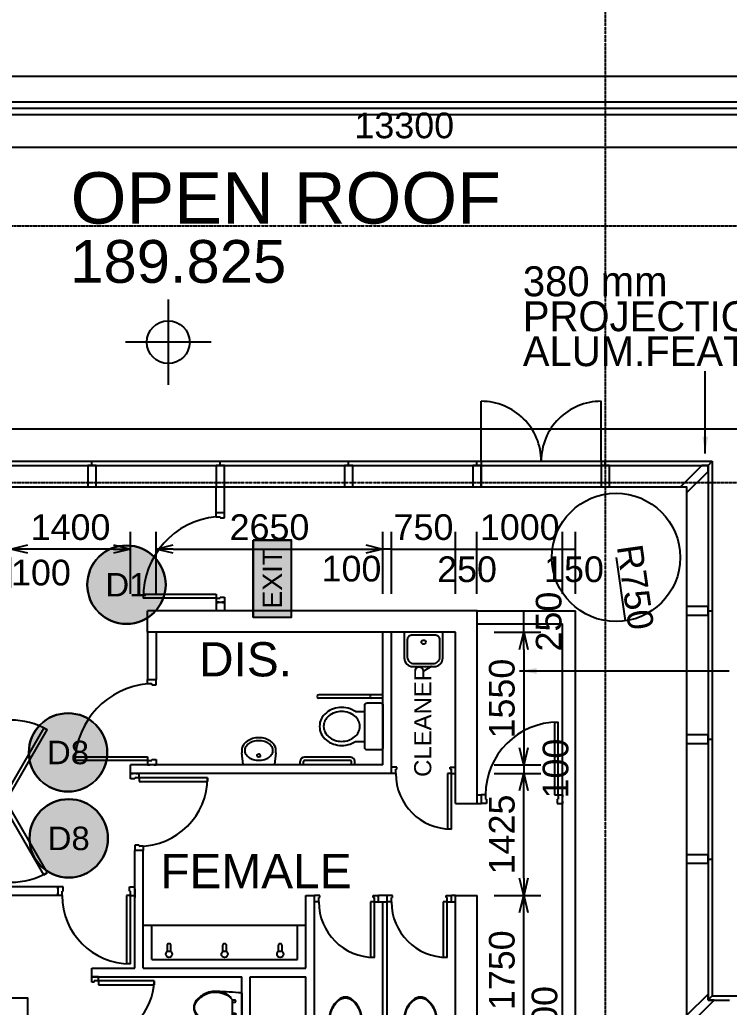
# Model space of a CAD drawing. Header units: millimetres. Extents: x 451 to 50135, y 300 to 56041.
# Drawn here: x 31402 to 39694, y 34778 to 46319 of the extents above; entities that cross this region are included whole.
import ezdxf
from ezdxf.enums import TextEntityAlignment as Align

# ---------------------------------------------------------------- set-up
doc = ezdxf.new("R2010")
doc.units = ezdxf.units.MM
doc.linetypes.add('DASHDOT', pattern=[1, 0.5, -0.25, 0, -0.25])
doc.layers.get('0').update_dxf_attribs({"color": 8})
doc.layers.get('Defpoints').update_dxf_attribs({"color": 8})
for name, color, linetype in [('DLN020__', 8, 'DASHDOT'), ('DLN030', 8, 'Continuous'), ('DLN032__', 8, 'Continuous'), ('DLN040__', 8, 'Continuous'), ('DLN041__', 8, 'Continuous'), ('DLN210__', 8, 'Continuous'), ('DLN220__', 8, 'Continuous'), ('DLN280__', 8, 'Continuous'), ('DLN314__', 8, 'Continuous'), ('DLN315__', 8, 'Continuous'), ('DLN325-1', 8, 'Continuous'), ('DLN325__', 8, 'Continuous'), ('DLN580__', 8, 'Continuous'), ('DLN740__', 8, 'Continuous'), ('FITBATH', 8, 'Continuous'), ('FITDOOR', 8, 'Continuous'), ('FS-10', 8, 'Continuous'), ('LEVEL', 8, 'Continuous'), ('MARK', 8, 'Continuous')]:
    doc.layers.add(name, color=color, linetype=linetype)
doc.styles.add('ROMANS', font='swissl.ttf')
doc.styles.add('SWIS721LT450', font='swissl.ttf')
doc.styles.add('SWIS721LT750', font='swissl.ttf')
doc.dimstyles.new('INTDIM', dxfattribs={"dimscale": 200, "dimtxt": 2.25, "dimasz": 1.5, "dimexe": 1, "dimexo": 0, "dimgap": 1, "dimtad": 1, "dimdec": 0, "dimrnd": 1, "dimzin": 1, "dimdsep": 46, "dimtxsty": 'SWIS721LT450', "dimcen": 1, "dimclrd": 256, "dimclre": 256, "dimclrt": 256, "dimaunit": 1, "dimadec": 3, "dimazin": 0, "dimtfac": 1, "dimtdec": 0, "dimtix": 1, "dimtmove": 2, "dimatfit": 0, "dimfxl": 1, "dimtolj": 1, "dimtzin": 0, "dimarcsym": 0})

# ---------------------------------------------------------------- blocks, each defined once
blk = doc.blocks.new('DRNO')
at = {"layer": 'MARK'}
blk.add_circle((0, 0), 1, dxfattribs=at)
at = {"layer": 'MARK', "style": 'ROMANS'}
blk.add_attdef('DRNO', text='', height=0.6, dxfattribs=at).set_placement((0, 0), align=Align.MIDDLE)
blk = doc.blocks.new('DIMARR')
for p, q in [((-1, 0.25), (0, 0)), ((-1, 0), (0, 0)), ((0, 0), (-1, -0.25))]:
    blk.add_line(p, q)
blk = doc.blocks.new('*D155')
at = {"layer": 'Defpoints', "color": 0, "transparency": 16777216}
for p in [(29246, 45410), (42546, 45410), (42546, 44828)]:
    blk.add_point(p, dxfattribs=at)
at = {"layer": 'DLN030', "lineweight": -2, "transparency": 16777216}
for p, q in [((29246, 45210), (29246, 44628)), ((42546, 45210), (42546, 44628)), ((29446, 44828), (42346, 44828))]:
    blk.add_line(p, q, dxfattribs=at)
at = {"layer": 'DLN030', "lineweight": -2, "transparency": 16777216, "xscale": 200, "yscale": 200, "zscale": 200, "rotation": 180}
blk.add_blockref('DIMARR', (29246, 44828), dxfattribs=at)
at = {"layer": 'DLN030', "lineweight": -2, "transparency": 16777216, "xscale": 200, "yscale": 200, "zscale": 200}
blk.add_blockref('DIMARR', (42546, 44828), dxfattribs=at)
at = {"layer": 'DLN030', "transparency": 16777216, "insert": (35896, 45082), "char_height": 300, "attachment_point": 5, "style": 'SWIS721LT450'}
blk.add_mtext('\\A1;13300', dxfattribs=at)
blk = doc.blocks.new('ELEX')
at = {"layer": 'DLN032__'}
for p, q in [((0, 0.5), (0, -0.5)), ((0.5, 0), (-0.5, 0))]:
    blk.add_line(p, q, dxfattribs=at)
blk.add_circle((0, 0), 0.25, dxfattribs=at)
at = {"layer": 'DLN032__', "style": 'ROMANS'}
blk.add_attdef('ELEX', (0.257, 0.354), '', height=0.5, dxfattribs=at)
blk = doc.blocks.new('DR1CR2')
at = {"layer": 'FITDOOR'}
for p, q in [((-50, 0), (-50, -50)), ((-50, 0), (0, 0)), ((0, 0), (0, -25)), ((-62.5, -50), (-50, -50)), ((-62.5, -50), (-62.5, -100)), ((-62.5, -100), (0, -100)), ((-12, -25), (0, -25)), ((-12, -75), (0, -75)), ((0, -75), (0, -100))]:
    blk.add_line(p, q, dxfattribs=at)
blk = doc.blocks.new('*D80')
at = {"layer": 'Defpoints', "color": 0, "transparency": 16777216}
for p in [(38371, 40035), (38478, 39292)]:
    blk.add_point(p, dxfattribs=at)
at = {"layer": 'DLN030', "lineweight": -2, "transparency": 16777216}
blk.add_line((38371, 40035), (38478, 39292), dxfattribs=at)
at = {"layer": 'DLN030', "transparency": 16777216, "insert": (38597, 39688), "char_height": 300, "attachment_point": 5, "rotation": 278.1279, "style": 'SWIS721LT450'}
blk.add_mtext('\\A1;R750', dxfattribs=at)
blk = doc.blocks.new('FSEX-V01')
at = {"layer": 'DLN580__'}
for p, q in [((0, 300), (0, 0)), ((0, 300), (600, 300)), ((600, 300), (600, 0)), ((0, 0), (600, 0))]:
    blk.add_line(p, q, dxfattribs=at)
at = {"layer": 'DLN580__', "style": 'ROMANS'}
blk.add_text('EXIT', height=150, dxfattribs=at).set_placement((300, 150), align=Align.MIDDLE)
blk = doc.blocks.new('MAGENTA')
at = {"layer": 'DLN314__'}
blk.add_line((-212508, -468222), (-212508, -468172), dxfattribs=at)
blk.add_lwpolyline([(-212458, -468472), (-212458, -468222), (-212558, -468222), (-212558, -468472)], close=True, dxfattribs=at)
blk = doc.blocks.new('MAGENTA-3')
at = {"layer": 'DLN314__'}
blk.add_line((-214208, -468222), (-214258, -468172), dxfattribs=at)
blk.add_lwpolyline([(-213958, -468543), (-213958, -468472), (-213887, -468472), (-214137, -468222), (-214208, -468222), (-214208, -468293)], close=True, dxfattribs=at)
blk = doc.blocks.new('*D83')
at = {"layer": 'Defpoints', "color": 0, "transparency": 16777216}
for p in [(31196, 40133), (31196, 39410), (31296, 39410)]:
    blk.add_point(p, dxfattribs=at)
at = {"layer": 'DLN030', "lineweight": -2, "transparency": 16777216}
for p, q in [((31196, 39610), (31196, 40333)), ((31296, 39610), (31296, 40333)), ((31296, 40133), (31196, 40133))]:
    blk.add_line(p, q, dxfattribs=at)
at = {"layer": 'DLN030', "transparency": 16777216, "insert": (31650, 39856), "char_height": 300, "attachment_point": 5, "style": 'SWIS721LT450'}
blk.add_mtext('\\A1;100', dxfattribs=at)
blk = doc.blocks.new('*D89')
at = {"layer": 'Defpoints', "color": 0, "transparency": 16777216}
for p in [(36746, 36085), (37292, 36085), (36746, 34335)]:
    blk.add_point(p, dxfattribs=at)
at = {"layer": 'DLN030', "lineweight": -2, "transparency": 16777216}
for p, q in [((36946, 36085), (37492, 36085)), ((37292, 34535), (37292, 35885)), ((36946, 34335), (37492, 34335))]:
    blk.add_line(p, q, dxfattribs=at)
at = {"layer": 'DLN030', "lineweight": -2, "transparency": 16777216, "xscale": 200, "yscale": 200, "zscale": 200}
for p, rotation in [((37292, 36085), 90), ((37292, 34335), 270)]:
    blk.add_blockref('DIMARR', p, dxfattribs=dict(at, rotation=rotation))
at = {"layer": 'DLN030', "transparency": 16777216, "insert": (37038, 35210), "char_height": 300, "attachment_point": 5, "rotation": 90, "style": 'SWIS721LT450'}
blk.add_mtext('\\A1;1750', dxfattribs=at)
blk = doc.blocks.new('*D90')
at = {"layer": 'Defpoints', "color": 0, "transparency": 16777216}
for p in [(36746, 34335), (36746, 34235), (37292, 34235)]:
    blk.add_point(p, dxfattribs=at)
at = {"layer": 'DLN030', "lineweight": -2, "transparency": 16777216}
for p, q in [((36946, 34335), (37492, 34335)), ((37292, 34335), (37292, 34235)), ((36946, 34235), (37492, 34235))]:
    blk.add_line(p, q, dxfattribs=at)
at = {"layer": 'DLN030', "transparency": 16777216, "insert": (37537, 34676), "char_height": 300, "attachment_point": 5, "rotation": 90, "style": 'SWIS721LT450'}
blk.add_mtext('\\A1;100', dxfattribs=at)
blk = doc.blocks.new('DR1AD')
at = {"layer": 'FITDOOR'}
for p, q in [((-45, 1), (0, 1)), ((-45, 1), (-45, 0)), ((0, 0), (0, 1)), ((-45, 0), (0, 0))]:
    blk.add_line(p, q, dxfattribs=at)
blk = doc.blocks.new('DR1CL2')
at = {"layer": 'FITDOOR'}
for p, q in [((50, 0), (0, 0)), ((0, 0), (0, -25)), ((50, 0), (50, -50)), ((12, -25), (0, -25)), ((0, -75), (0, -100)), ((12, -75), (0, -75)), ((62.5, -100), (0, -100)), ((62.5, -50), (50, -50)), ((62.5, -50), (62.5, -100))]:
    blk.add_line(p, q, dxfattribs=at)
blk = doc.blocks.new('A$C100E7936')
at = {"layer": 'FITDOOR'}
blk.add_arc((560, -78), 850, 150, 180, dxfattribs=at)
at = {"layer": 'DLN315__', "yscale": 849.9999999999936, "rotation": 60.00000000179951}
blk.add_blockref('DR1AD', (560, -78), dxfattribs=at)
at = {"layer": 'DLN315__'}
for name, p in [('DR1CL2', (-340, -78)), ('DR1CR2', (610, -78))]:
    blk.add_blockref(name, p, dxfattribs=at)
blk = doc.blocks.new('DR1AM')
at = {"layer": 'FITDOOR'}
blk.add_arc((0, 0), 1, 90, 180, dxfattribs=at)
blk = doc.blocks.new('*D103')
at = {"layer": 'Defpoints', "color": 0, "transparency": 16777216}
for p in [(31296, 40133), (31296, 39410), (32696, 39410)]:
    blk.add_point(p, dxfattribs=at)
at = {"layer": 'DLN030', "lineweight": -2, "transparency": 16777216}
for p, q in [((31296, 39610), (31296, 40333)), ((32696, 39610), (32696, 40333)), ((32496, 40133), (31496, 40133))]:
    blk.add_line(p, q, dxfattribs=at)
at = {"layer": 'DLN030', "lineweight": -2, "transparency": 16777216, "xscale": 200, "yscale": 200, "zscale": 200, "rotation": 180}
blk.add_blockref('DIMARR', (31296, 40133), dxfattribs=at)
at = {"layer": 'DLN030', "lineweight": -2, "transparency": 16777216, "xscale": 200, "yscale": 200, "zscale": 200}
blk.add_blockref('DIMARR', (32696, 40133), dxfattribs=at)
at = {"layer": 'DLN030', "transparency": 16777216, "insert": (31996, 40387), "char_height": 300, "attachment_point": 5, "style": 'SWIS721LT450'}
blk.add_mtext('\\A1;1400', dxfattribs=at)
blk = doc.blocks.new('*D104')
at = {"layer": 'Defpoints', "color": 0, "transparency": 16777216}
for p in [(35646, 40133), (35646, 39410), (35746, 39410)]:
    blk.add_point(p, dxfattribs=at)
at = {"layer": 'DLN030', "lineweight": -2, "transparency": 16777216}
for p, q in [((35646, 39610), (35646, 40333)), ((35746, 39610), (35746, 40333)), ((35746, 40133), (35646, 40133))]:
    blk.add_line(p, q, dxfattribs=at)
at = {"layer": 'DLN030', "transparency": 16777216, "insert": (35279, 39902), "char_height": 300, "attachment_point": 5, "style": 'SWIS721LT450'}
blk.add_mtext('\\A1;100', dxfattribs=at)
blk = doc.blocks.new('*D105')
at = {"layer": 'Defpoints', "color": 0, "transparency": 16777216}
for p in [(36496, 40133), (35746, 39410), (36496, 39410)]:
    blk.add_point(p, dxfattribs=at)
at = {"layer": 'DLN030', "lineweight": -2, "transparency": 16777216}
for p, q in [((35746, 39610), (35746, 40333)), ((36496, 39610), (36496, 40333)), ((35746, 40133), (36496, 40133))]:
    blk.add_line(p, q, dxfattribs=at)
at = {"layer": 'DLN030', "transparency": 16777216, "insert": (36121, 40387), "char_height": 300, "attachment_point": 5, "style": 'SWIS721LT450'}
blk.add_mtext('\\A1;750', dxfattribs=at)
blk = doc.blocks.new('*D106')
at = {"layer": 'Defpoints', "color": 0, "transparency": 16777216}
for p in [(36746, 39160), (36746, 37610), (37292, 37610)]:
    blk.add_point(p, dxfattribs=at)
at = {"layer": 'DLN030', "lineweight": -2, "transparency": 16777216}
for p, q in [((36946, 39160), (37492, 39160)), ((37292, 38960), (37292, 37810)), ((36946, 37610), (37492, 37610))]:
    blk.add_line(p, q, dxfattribs=at)
at = {"layer": 'DLN030', "lineweight": -2, "transparency": 16777216, "xscale": 200, "yscale": 200, "zscale": 200}
for p, rotation in [((37292, 39160), 90), ((37292, 37610), 270)]:
    blk.add_blockref('DIMARR', p, dxfattribs=dict(at, rotation=rotation))
at = {"layer": 'DLN030', "transparency": 16777216, "insert": (37038, 38385), "char_height": 300, "attachment_point": 5, "rotation": 90, "style": 'SWIS721LT450'}
blk.add_mtext('\\A1;1550', dxfattribs=at)
blk = doc.blocks.new('*D107')
at = {"layer": 'Defpoints', "color": 0, "transparency": 16777216}
for p in [(36746, 37610), (36746, 37510), (37292, 37510)]:
    blk.add_point(p, dxfattribs=at)
at = {"layer": 'DLN030', "lineweight": -2, "transparency": 16777216}
for p, q in [((36946, 37610), (37492, 37610)), ((37292, 37610), (37292, 37510)), ((36946, 37510), (37492, 37510))]:
    blk.add_line(p, q, dxfattribs=at)
at = {"layer": 'DLN030', "transparency": 16777216, "insert": (37666, 37567), "char_height": 300, "attachment_point": 5, "rotation": 90, "style": 'SWIS721LT450'}
blk.add_mtext('\\A1;100', dxfattribs=at)
blk = doc.blocks.new('*D108')
at = {"layer": 'Defpoints', "color": 0, "transparency": 16777216}
for p in [(36746, 40133), (36496, 39410), (36746, 39410)]:
    blk.add_point(p, dxfattribs=at)
at = {"layer": 'DLN030', "lineweight": -2, "transparency": 16777216}
for p, q in [((36496, 39610), (36496, 40333)), ((36746, 39610), (36746, 40333)), ((36496, 40133), (36746, 40133))]:
    blk.add_line(p, q, dxfattribs=at)
at = {"layer": 'DLN030', "transparency": 16777216, "insert": (36630, 39895), "char_height": 300, "attachment_point": 5, "style": 'SWIS721LT450'}
blk.add_mtext('\\A1;250', dxfattribs=at)
blk = doc.blocks.new('*D109')
at = {"layer": 'Defpoints', "color": 0, "transparency": 16777216}
for p in [(36746, 39410), (37292, 39410), (36746, 39160)]:
    blk.add_point(p, dxfattribs=at)
at = {"layer": 'DLN030', "lineweight": -2, "transparency": 16777216}
for p, q in [((36946, 39410), (37492, 39410)), ((37292, 39160), (37292, 39410)), ((36946, 39160), (37492, 39160))]:
    blk.add_line(p, q, dxfattribs=at)
at = {"layer": 'DLN030', "transparency": 16777216, "insert": (37586, 39285), "char_height": 300, "attachment_point": 5, "rotation": 90, "style": 'SWIS721LT450'}
blk.add_mtext('\\A1;250', dxfattribs=at)
blk = doc.blocks.new('*D110')
at = {"layer": 'Defpoints', "color": 0, "transparency": 16777216}
for p in [(36746, 37510), (37292, 37510), (36746, 36085)]:
    blk.add_point(p, dxfattribs=at)
at = {"layer": 'DLN030', "lineweight": -2, "transparency": 16777216}
for p, q in [((36946, 37510), (37492, 37510)), ((37292, 36285), (37292, 37310)), ((36946, 36085), (37492, 36085))]:
    blk.add_line(p, q, dxfattribs=at)
at = {"layer": 'DLN030', "lineweight": -2, "transparency": 16777216, "xscale": 200, "yscale": 200, "zscale": 200}
for p, rotation in [((37292, 37510), 90), ((37292, 36085), 270)]:
    blk.add_blockref('DIMARR', p, dxfattribs=dict(at, rotation=rotation))
at = {"layer": 'DLN030', "transparency": 16777216, "insert": (37038, 36797), "char_height": 300, "attachment_point": 5, "rotation": 90, "style": 'SWIS721LT450'}
blk.add_mtext('\\A1;1425', dxfattribs=at)
blk = doc.blocks.new('*D117')
at = {"layer": 'Defpoints', "color": 0, "transparency": 16777216}
for p in [(35646, 40133), (32996, 39410), (35646, 39410)]:
    blk.add_point(p, dxfattribs=at)
at = {"layer": 'DLN030', "lineweight": -2, "transparency": 16777216}
for p, q in [((32996, 39610), (32996, 40333)), ((35646, 39610), (35646, 40333)), ((33196, 40133), (35446, 40133))]:
    blk.add_line(p, q, dxfattribs=at)
at = {"layer": 'DLN030', "lineweight": -2, "transparency": 16777216, "xscale": 200, "yscale": 200, "zscale": 200, "rotation": 180}
blk.add_blockref('DIMARR', (32996, 40133), dxfattribs=at)
at = {"layer": 'DLN030', "lineweight": -2, "transparency": 16777216, "xscale": 200, "yscale": 200, "zscale": 200}
blk.add_blockref('DIMARR', (35646, 40133), dxfattribs=at)
at = {"layer": 'DLN030', "transparency": 16777216, "insert": (34321, 40387), "char_height": 300, "attachment_point": 5, "style": 'SWIS721LT450'}
blk.add_mtext('\\A1;2650', dxfattribs=at)
blk = doc.blocks.new('*D118')
at = {"layer": 'Defpoints', "color": 0, "transparency": 16777216}
for p in [(37746, 40133), (36746, 39410), (37746, 39410)]:
    blk.add_point(p, dxfattribs=at)
at = {"layer": 'DLN030', "lineweight": -2, "transparency": 16777216}
for p, q in [((36746, 39610), (36746, 40333)), ((37746, 39610), (37746, 40333)), ((36746, 40133), (37746, 40133))]:
    blk.add_line(p, q, dxfattribs=at)
at = {"layer": 'DLN030', "transparency": 16777216, "insert": (37246, 40387), "char_height": 300, "attachment_point": 5, "style": 'SWIS721LT450'}
blk.add_mtext('\\A1;1000', dxfattribs=at)
blk = doc.blocks.new('*D119')
at = {"layer": 'Defpoints', "color": 0, "transparency": 16777216}
for p in [(37896, 40133), (37746, 39410), (37896, 39410)]:
    blk.add_point(p, dxfattribs=at)
at = {"layer": 'DLN030', "lineweight": -2, "transparency": 16777216}
for p, q in [((37746, 39610), (37746, 40333)), ((37896, 39610), (37896, 40333)), ((37746, 40133), (37896, 40133))]:
    blk.add_line(p, q, dxfattribs=at)
at = {"layer": 'DLN030', "transparency": 16777216, "insert": (37880, 39895), "char_height": 300, "attachment_point": 5, "style": 'SWIS721LT450'}
blk.add_mtext('\\A1;150', dxfattribs=at)
blk = doc.blocks.new('SANWC1')
at = {"layer": 'FITBATH'}
blk.add_lwpolyline([(0.317, 0.583, 0.06727), (0.374, 0.697, 0.082508), (0.404, 0.875, 0.082508), (0.374, 1.053, 0.090374), (0.291, 1.202, 0.104298), (0.157, 1.309, 0.116855), (0, 1.346, 0.116855), (-0.157, 1.309, 0.104298), (-0.291, 1.202, 0.090374), (-0.374, 1.053, 0.082508), (-0.404, 0.875, 0.082508), (-0.374, 0.697, 0.06727), (-0.317, 0.583, 0.06727)], format="xyb", dxfattribs=at)
for points in [[(-0.224, 1.147, 0.090374), (-0.292, 1.025, 0.082508), (-0.317, 0.875, 0.082508), (-0.292, 0.725, 0.090374), (-0.224, 0.603, 0.104298), (-0.118, 0.518, 0.116855), (0, 0.49, 0.116855), (0.118, 0.518, 0.104298), (0.224, 0.603, 0.090374), (0.292, 0.725, 0.082508), (0.317, 0.875, 0.082508), (0.292, 1.025, 0.090374), (0.224, 1.147, 0.104298), (0.118, 1.232, 0.116855), (0, 1.26, 0.116855), (-0.118, 1.232, 0.104298)], [(-0.452, 0.385), (0.452, 0.385, -0.414214), (0.5, 0.337), (0.5, 0.048, -0.414214), (0.452, 0), (-0.452, 0, -0.414214), (-0.5, 0.048), (-0.5, 0.337, -0.414214)]]:
    blk.add_lwpolyline(points, format="xyb", close=True, dxfattribs=at)
for points in [[(-0.317, 0.583), (-0.317, 0.385)], [(0.317, 0.583), (0.317, 0.385)]]:
    blk.add_lwpolyline(points, dxfattribs=at)
blk = doc.blocks.new('SANLAV1')
at = {"layer": 'FITBATH'}
for points in [[(0.492, 0.355, 0.195397), (0.459, 0.57, 0.106942), (0.341, 0.695, 0.081615), (0.188, 0.768, 0.069755), (0, 0.794, 0.069755), (-0.188, 0.768, 0.081615), (-0.341, 0.695, 0.106942), (-0.459, 0.57, 0.195397), (-0.492, 0.355, 0.195397)], [(0.492, 0.355), (0.453, 0.017, -0.380701), (0.434, 0), (-0.434, 0, -0.380701), (-0.453, 0.017), (-0.492, 0.355)]]:
    blk.add_lwpolyline(points, format="xyb", dxfattribs=at)
blk.add_lwpolyline([(0.412, 0.422, 0.135913), (0.383, 0.524, 0.106942), (0.291, 0.623, 0.081615), (0.163, 0.683, 0.069755), (0, 0.706, 0.069755), (-0.163, 0.683, 0.081615), (-0.291, 0.623, 0.106942), (-0.383, 0.524, 0.135913), (-0.412, 0.422, 0.135913), (-0.383, 0.319, 0.106942), (-0.291, 0.221, 0.081615), (-0.163, 0.16, 0.069755), (0, 0.137, 0.069755), (0.163, 0.16, 0.081615), (0.291, 0.221, 0.106942), (0.383, 0.319, 0.135913)], format="xyb", close=True, dxfattribs=at)
blk.add_circle((-0.002, 0.274), 0.049, dxfattribs=at)
blk = doc.blocks.new('DR1CL1')
at = {"layer": 'FITDOOR'}
for p, q in [((50, 0), (0, 0)), ((0, 0), (0, -75)), ((50, 0), (50, -50)), ((62.5, -75), (0, -75)), ((62.5, -50), (50, -50)), ((62.5, -50), (62.5, -75))]:
    blk.add_line(p, q, dxfattribs=at)
blk = doc.blocks.new('DR1CD')
at = {"layer": 'FITDOOR'}
for p, q in [((0, 1), (45, 1)), ((0, 1), (0, 0)), ((45, 0), (45, 1)), ((0, 0), (45, 0))]:
    blk.add_line(p, q, dxfattribs=at)
blk = doc.blocks.new('DR1CM')
at = {"layer": 'FITDOOR'}
blk.add_arc((0, 0), 1, 0, 90, dxfattribs=at)
blk = doc.blocks.new('DR1CR1')
at = {"layer": 'FITDOOR'}
for p, q in [((-50, 0), (0, 0)), ((-50, 0), (-50, -50)), ((0, 0), (0, -75)), ((-62.5, -50), (-62.5, -75)), ((-62.5, -50), (-50, -50)), ((-62.5, -75), (0, -75))]:
    blk.add_line(p, q, dxfattribs=at)
blk = doc.blocks.new('TOILET01')
at = {"layer": 'DLN740__'}
blk.add_line((171, 0), (-171, 0), dxfattribs=at)
for points in [[(113, 127), (124, 127, 0.294171), (165, 423, 0.11195), (82, 531, 0.35994), (-82, 531, 0.11195), (-165, 423, 0.294171), (-124, 127), (-113, 127)], [(-64, 111), (-64, 81, -1), (-88, 81), (-88, 111)], [(64, 111), (64, 81, 1), (88, 81), (88, 111)]]:
    blk.add_lwpolyline(points, format="xyb", dxfattribs=at)
blk.add_lwpolyline([(157, 420, -0.325454), (96, 111), (-96, 111, -0.325454), (-157, 420, -0.11195), (-76, 525, -0.35994), (76, 525, -0.11195)], format="xyb", close=True, dxfattribs=at)
for centre, start, end in [((6996, 619), 182.6182, 184.9339), ((-6996, 619), 355.0661, 357.3818)]:
    blk.add_arc(centre, 7194, start, end, dxfattribs=at)
blk = doc.blocks.new('URINAL')
at = {"layer": 'DLN740__'}
for points in [[(-174, -130, -0.355245), (-154, -114), (154, -114, -0.355245), (174, -130), (193, -221, 0.355529), (202, -229), (220, -229, 0.414214), (230, -219), (230, 0), (-230, 0), (-230, -219, 0.414214), (-220, -229), (-202, -229, 0.355529), (-193, -221), (-174, -130)], [(181, -163), (32, -288, -0.364844), (-32, -288), (-181, -163)], [(166, -118), (13, -248, -0.364844), (-13, -248), (-166, -118)]]:
    blk.add_lwpolyline(points, format="xyb", dxfattribs=at)
blk.add_circle((0, -64), 20.5, dxfattribs=at)
blk = doc.blocks.new('SANSLO-V01')
at = {"layer": 'FITBATH'}
for points in [[(225, 0), (225, 300, 0.414214), (125, 400), (-125, 400, 0.414214), (-225, 300), (-225, 0)], [(190, 85), (190, 290, 0.414214), (115, 365), (-115, 365, 0.414214), (-190, 290), (-190, 85, 0.414214), (-140, 35), (140, 35, 0.414214)]]:
    blk.add_lwpolyline(points, format="xyb", close=True, dxfattribs=at)
blk.add_circle((0, 115), 25, dxfattribs=at)
blk = doc.blocks.new('CORE_TOILET')
blk.add_line((-1650, -4825), (-875, -4825))
at = {"layer": 'DLN220__'}
for p, q in [((-3600, 0), (-3600, -550)), ((-3500, 0), (-3500, -550)), ((-850, -1550), (-850, 0)), ((-750, -1650), (-750, 0)), ((-3600, -550), (-3500, -550)), ((-3800, -1650), (-3800, -1550)), ((-3100, -1550), (-3800, -1550)), ((-850, -1550), (-3100, -1550)), ((-750, -1650), (-3800, -1650)), ((-3650, -2550), (-3750, -2550)), ((-3750, -3925), (-3750, -2550)), ((-3650, -3925), (-3650, -2550)), ((-4650, -2975), (-5200, -2975)), ((-4650, -2975), (-4650, -3075)), ((-3750, -3000), (-3750, -3100)), ((-4650, -3075), (-5200, -3075)), ((-1750, -3075), (-1650, -3075)), ((-1750, -3925), (-1750, -3075)), ((-1650, -4825), (-1650, -3075)), ((-3650, -3450), (-3650, -3450)), ((-5300, -3675), (-5300, -4125)), ((-5200, -3675), (-5200, -4125)), ((-4250, -3925), (-3750, -3925)), ((-4250, -4025), (-4250, -3925)), ((-4250, -4025), (-2500, -4025)), ((-3650, -3925), (-1750, -3925)), ((-2500, -5675), (-2500, -4025)), ((-2400, -5675), (-2400, -4025)), ((-2400, -4025), (-1750, -4025)), ((-1750, -4925), (-1750, -4025)), ((-5200, -4125), (-5300, -4125)), ((-1650, -4825), (0, -4825)), ((-1750, -4925), (0, -4925)), ((-6750, -5225), (-7000, -5225)), ((-6750, -5325), (-6750, -5225)), ((-6750, -5325), (-7000, -5325))]:
    blk.add_line(p, q, dxfattribs=at)
at = {"layer": 'DLN220__', "ltscale": 0.05}
blk.add_lwpolyline([(-5000, -5075), (-5000, -4275), (-6500, -4275), (-6500, -5075)], close=True, dxfattribs=at)
at = {"layer": 'DLN325__', "ltscale": 0.3}
for p, q in [((-6850, -5675), (-6850, -5325)), ((-6800, -5675), (-6800, -5325)), ((-6750, -5675), (-6750, -5325))]:
    blk.add_line(p, q, dxfattribs=at)
at = {"layer": 'DLN740__'}
for p, q in [((-980, -730), (-1600, -730)), ((-980, -770), (-1600, -770)), ((-850, -730), (-980, -730)), ((-850, -770), (-980, -770)), ((-1228, -1460), (-1768, -1460)), ((-1228, -1500), (-1768, -1500)), ((-1818, -1550), (-1818, -1510)), ((-1778, -1550), (-1778, -1510)), ((-1218, -1550), (-1218, -1510)), ((-1178, -1550), (-1178, -1510)), ((-800, -3075), (-900, -3075)), ((0, -3075), (-50, -3075)), ((-900, -3150), (-800, -3150)), ((-850, -4825), (-850, -3150)), ((-800, -4825), (-800, -3150)), ((-50, -3150), (0, -3150)), ((-1750, -3425), (-3650, -3425)), ((-3550, -3825), (-3550, -3425)), ((-1850, -3825), (-1850, -3425)), ((-6800, -3875), (-5300, -3875)), ((-3550, -3825), (-1850, -3825)), ((-4250, -4875), (-4250, -4725)), ((-4175, -4725), (-4175, -4825)), ((-2500, -4825), (-4175, -4825)), ((-2500, -4875), (-4250, -4875)), ((-6450, -5225), (-5200, -5225)), ((-6450, -5675), (-6450, -5225)), ((-6350, -5575), (-6350, -5225)), ((-5300, -5225), (-5300, -5575)), ((-5200, -5225), (-5200, -5675)), ((-5300, -5575), (-6350, -5575)), ((-4250, -5675), (-4250, -5575)), ((-4175, -5575), (-4175, -5675))]:
    blk.add_line(p, q, dxfattribs=at)
for points in [[(-3328, -3733), (-3328, -3661, 0.414214), (-3348, -3641), (-3353, -3641, 0.414214), (-3373, -3661), (-3373, -3733)], [(-2678, -3733), (-2678, -3661, 0.414214), (-2698, -3641), (-2703, -3641, 0.414214), (-2723, -3661), (-2723, -3733)], [(-2028, -3733), (-2028, -3661, 0.414214), (-2048, -3641), (-2053, -3641, 0.414214), (-2073, -3661), (-2073, -3733)], [(-6123, -5483), (-6123, -5411, -0.414214), (-6103, -5391), (-6098, -5391, -0.414214), (-6078, -5411), (-6078, -5483)], [(-5628, -5483), (-5628, -5411, 0.414214), (-5648, -5391), (-5653, -5391, 0.414214), (-5673, -5411), (-5673, -5483)]]:
    blk.add_lwpolyline(points, format="xyb", dxfattribs=at)
blk.add_lwpolyline([(-6800, -5225), (-6800, -3875)], dxfattribs=at)
for centre in [(-3350, -3763), (-2700, -3763), (-2050, -3763), (-6100, -5513), (-5650, -5513)]:
    blk.add_circle(centre, 37.5, dxfattribs=at)
for centre, radius, start, end in [((-1600, -750), 20, 90, 270), ((-980, -750), 20, 90, 270), ((-1768, -1510), 50, 90, 180), ((-1768, -1510), 10, 90, 180), ((-1228, -1510), 50, 0, 90), ((-1228, -1510), 10, 0, 90)]:
    blk.add_arc(centre, radius, start, end, dxfattribs=at)
at = {"layer": 'FITDOOR'}
blk.add_arc((-3508, -1538), 942, 95.5824, 177.6907, dxfattribs=at)
at = {"layer": 'DLN325__', "xscale": -1}
for name, p, rotation in [('DR1CL2', (-3600, -550), 90), ('DR1CR2', (-3600, -1550), 90), ('DR1CL1', (-750, -1650), 180), ('DR1CR1', (0, -1650), 180)]:
    blk.add_blockref(name, p, dxfattribs=dict(at, rotation=rotation))
at = {"layer": 'DLN325__', "xscale": -1, "yscale": 850, "rotation": 90}
blk.add_blockref('DR1AD', (-3600, -1500), dxfattribs=at)
at = {"layer": 'DLN325__'}
for name, p, rotation in [('DR1CL2', (-3700, -1650), 270), ('DR1CR2', (-3650, -2550), 270), ('DR1CR2', (-4650, -3075), 180), ('DR1CL2', (-3750, -3075), 180)]:
    blk.add_blockref(name, p, dxfattribs=dict(at, rotation=rotation))
for p, yscale, rotation in [((-3700, -1700), 800, 270), ((-50, -1650), 650, 180), ((-3800, -3075), 800, 180)]:
    blk.add_blockref('DR1CD', p, dxfattribs=dict(at, yscale=yscale, rotation=rotation))
for p, xscale, yscale, zscale, rotation in [((-3700, -1700), 800, 800, 800, 270), ((-50, -1650), 650, 650, 650, 180), ((-3800, -3075), 800, 800, 800, 180)]:
    blk.add_blockref('DR1CM', p, dxfattribs=dict(at, xscale=xscale, yscale=yscale, zscale=zscale, rotation=rotation))
at = {"layer": 'DLN740__'}
for name, p, rotation in [('SANSLO-V01', (-375, 0), 180), ('TOILET01', (-2500, -4387), 90), ('TOILET01', (-2500, -5262), 90)]:
    blk.add_blockref(name, p, dxfattribs=dict(at, rotation=rotation))
for name, p, xscale, yscale, zscale, rotation in [('SANWC1', (-850, -1100), 550, 550, 550, 90), ('DR1CM', (-950, -3150), 650, 650, 650, 180), ('DR1CM', (-100, -3150), 650, 650, 650, 180), ('DR1CM', (-4175, -4075), 650, 650, 650, 270), ('DR1CM', (-4175, -4925), 650, 650, 650, 270)]:
    blk.add_blockref(name, p, dxfattribs=dict(at, xscale=xscale, yscale=yscale, zscale=zscale, rotation=rotation))
at = {"layer": 'DLN740__', "xscale": 400, "yscale": 400, "zscale": 400}
blk.add_blockref('SANLAV1', (-2300, -1550), dxfattribs=at)
at = {"layer": 'DLN740__'}
for name, p, xscale, rotation in [('DR1CL1', (-1650, -3150), -1, 180), ('DR1CR1', (-900, -3150), -1, 180), ('DR1CL1', (-800, -3150), -1, 180), ('DR1CR1', (-50, -3150), -1, 180), ('DR1CR1', (-4175, -4025), -1, 270), ('URINAL', (-6800, -4675), -1.000000000000001, 90.00000002556308), ('DR1CL1', (-4175, -4775), -1, 270), ('DR1CR1', (-4175, -4875), -1, 270), ('DR1CL1', (-4175, -5575), -1, 270)]:
    blk.add_blockref(name, p, dxfattribs=dict(at, xscale=xscale, rotation=rotation))
at = {"layer": 'DLN740__', "yscale": 650}
for p, rotation in [((-950, -3150), 180), ((-100, -3150), 180), ((-4175, -4075), 270), ((-4175, -4925), 270)]:
    blk.add_blockref('DR1CD', p, dxfattribs=dict(at, rotation=rotation))
at = {"layer": 'DLN740__', "xscale": -1}
blk.add_blockref('URINAL', (-5730, -3875), dxfattribs=at)
at = {"layer": 'DLN740__'}
for p in [(-1287, -4825), (-412, -4825)]:
    blk.add_blockref('TOILET01', p, dxfattribs=at)
at = {"layer": 'DLN041__', "insert": (-2337, -5471), "char_height": 300, "width": 1310.63, "attachment_point": 7, "style": 'SWIS721LT750'}
blk.add_mtext('{\\fUnivers|b0|i0|c0|p34;P.D.}', dxfattribs=at)

msp = doc.modelspace()

# ---------------------------------------------------------------- hatches: boundary and pattern name
at = {"layer": 'FS-10'}
h = msp.add_hatch(color=256, dxfattribs=at)
edge = h.paths.add_edge_path()
edge.add_arc((32649.3, 39716), 458.3, 0, 360)
msp.add_hatch(color=256, dxfattribs=at).paths.add_polyline_path([(34129, 40235.1), (34129, 39335.1), (34579, 39335.1), (34579, 40235.1)])
h = msp.add_hatch(color=256, dxfattribs=at)
edge = h.paths.add_edge_path()
edge.add_arc((31966.3, 37755.7), 458.3, 0, 360)
h = msp.add_hatch(color=256, dxfattribs=at)
edge = h.paths.add_edge_path()
edge.add_arc((31974.5, 36751.4), 458.3, 0, 360)

# ---------------------------------------------------------------- linework, layer by layer
at = {"layer": 'DLN020__'}
for p, q in [((38246.5, 6659.8), (38246.5, 51909.8)), ((1746.5, 43909.8), (45496.5, 43909.8)), ((1746.5, 40909.8), (45496.5, 40909.8))]:
    msp.add_line(p, q, dxfattribs=at)
at = {"layer": 'DLN030'}
msp.add_circle((38371.5, 40034.8), 750, dxfattribs=at)
at = {"layer": 'DLN210__'}
for points in [[(29246.5, 45359.8), (42696.5, 45359.8), (42696.5, 34909.8)], [(29246.5, 45284.8), (42621.5, 45284.8), (42621.5, 34909.8)], [(29246.5, 45209.8), (42546.5, 45209.8), (42546.5, 34909.8)]]:
    msp.add_lwpolyline(points, dxfattribs=at)
at = {"layer": 'DLN220__'}
for p, q in [((33696.5, 40559.8), (33696.5, 40859.8)), ((33796.5, 40559.8), (33796.5, 40859.8)), ((33796.5, 40559.8), (33796.5, 40859.8)), ((33696.5, 40559.8), (33796.5, 40559.8)), ((33696.5, 40559.8), (33796.5, 40559.8)), ((33796.5, 39509.8), (33696.5, 39509.8)), ((33696.5, 39509.8), (33696.5, 39409.8)), ((33796.5, 39509.8), (33796.5, 39409.8)), ((36746.5, 39409.8), (37896.5, 39409.8)), ((37896.5, 31684.8), (37896.5, 39409.8)), ((36746.5, 39259.8), (37746.5, 39259.8)), ((37746.5, 31834.8), (37746.5, 39259.8)), ((36746.5, 37259.8), (36796.5, 37259.8)), ((36796.5, 37259.8), (36796.5, 37159.8)), ((36746.5, 37159.8), (36796.5, 37159.8))]:
    msp.add_line(p, q, dxfattribs=at)
at = {"layer": 'DLN280__'}
for p, q in [((36746.5, 39409.8), (32896.5, 39409.8)), ((32896.5, 39159.8), (32896.5, 39409.8)), ((36746.5, 37159.8), (36746.5, 39409.8)), ((36496.5, 39159.8), (32896.5, 39159.8)), ((36496.5, 37159.8), (36496.5, 39159.8)), ((36496.5, 37159.8), (36746.5, 37159.8)), ((36496.5, 33484.8), (36496.5, 36084.8)), ((36496.5, 36084.8), (36746.5, 36084.8)), ((36746.5, 33234.8), (36746.5, 36084.8))]:
    msp.add_line(p, q, dxfattribs=at)
at = {"layer": 'DLN314__'}
for p, q in [((36796.5, 41159.8), (36796.5, 41859.8)), ((38196.5, 41159.8), (38196.5, 41859.8)), ((29626.5, 41539.8), (39876.5, 41539.8)), ((29196.5, 41109.8), (39446.5, 41109.8)), ((29246.5, 41159.8), (39496.5, 41159.8)), ((36796.5, 41159.8), (36796.5, 40859.8)), ((38196.5, 41159.8), (38196.5, 40859.8)), ((39446.5, 41109.8), (39446.5, 34859.8)), ((39496.5, 41159.8), (39496.5, 34909.8)), ((28946.5, 40859.8), (39196.5, 40859.8)), ((39196.5, 40859.8), (39196.5, 34609.8)), ((39446.5, 34930.5), (39196.5, 34680.5)), ((39267.2, 34609.8), (39517.2, 34859.8)), ((39446.5, 34859.8), (39446.5, 34930.5)), ((39446.5, 34859.8), (39496.5, 34909.8)), ((39446.5, 34859.8), (39696.5, 34859.8)), ((39517.2, 34859.8), (39446.5, 34859.8)), ((39496.5, 34909.8), (39796.5, 34909.8))]:
    msp.add_line(p, q, dxfattribs=at)
msp.add_lwpolyline([(29246.5, 45659.8), (42996.5, 45659.8), (42996.5, 34909.8)], dxfattribs=at)
for centre, start, end in [((36796.5, 41159.8), 359.99979, 90), ((38196.5, 41159.8), 90, 180.00021)]:
    msp.add_arc(centre, 700, start, end, dxfattribs=at)
at = {"layer": 'FITDOOR'}
for p, q in [((33696.5, 40509.8), (33696.5, 40559.8)), ((33696.5, 40559.8), (33721.5, 40559.8)), ((33721.5, 40547.8), (33721.5, 40559.8)), ((33771.5, 40559.8), (33796.5, 40559.8)), ((33771.5, 40547.8), (33771.5, 40559.8)), ((33796.5, 40497.3), (33796.5, 40559.8)), ((33696.5, 40509.8), (33746.5, 40509.8)), ((33746.5, 40497.3), (33746.5, 40509.8)), ((33746.5, 40497.3), (33796.5, 40497.3)), ((32846.5, 39604.8), (32846.5, 39559.8)), ((32846.5, 39604.8), (33696.5, 39604.8)), ((33696.5, 39604.8), (33696.5, 39559.8)), ((33696.5, 39559.8), (32846.5, 39559.8))]:
    msp.add_line(p, q, dxfattribs=at)
msp.add_arc((33786.8, 39573.7), 940.4, 95.50866, 180.851, dxfattribs=at)
at = {"layer": 'FS-10'}
msp.add_lwpolyline([(34129, 40235.1), (34129, 39335.1), (34579, 39335.1), (34579, 40235.1)], close=True, dxfattribs=at)
for centre in [(32649.3, 39716), (31966.3, 37755.7), (31974.5, 36751.4)]:
    msp.add_circle(centre, 458.3, dxfattribs=at)

# ---------------------------------------------------------------- block references
at = {"layer": 'DLN032__'}
ref = msp.add_blockref('ELEX', (33138.2, 42550.9), dxfattribs=dict(at, xscale=1000, yscale=1000, zscale=1000))
ref.add_attrib('ELEX', '189.825', (31992.3, 43244.7), dxfattribs={"layer": 'LEVEL', "height": 500, "style": 'ROMANS'})
at = {"layer": 'DLN314__'}
for p in [(244754, 509331.7), (246254, 509331.7), (247754, 509331.7), (249254, 509331.7), (250754, 509331.7)]:
    msp.add_blockref('MAGENTA', p, dxfattribs=at)
for name, p, rotation in [('MAGENTA-3', (507668.5, -173097.8), 270.0000000177055), ('MAGENTA', (507668.5, -173097.8), 270), ('MAGENTA', (507668.5, -174597.8), 270), ('MAGENTA', (507668.5, -175997.8), 270)]:
    msp.add_blockref(name, p, dxfattribs=dict(at, rotation=rotation))
at = {"layer": 'DLN325-1'}
ref = msp.add_blockref('DRNO', (32649.3, 39716), dxfattribs=dict(at, xscale=-458.3333333333139, yscale=458.3333333333139, zscale=458.3333333333333, rotation=180))
ref.add_attrib('DRNO', 'D1', dxfattribs={"layer": 'MARK', "height": 275, "style": 'ROMANS'}).set_placement((32649.3, 39716), align=Align.MIDDLE)
ref = msp.add_blockref('DRNO', (31966.3, 37755.7), dxfattribs=dict(at, xscale=-458.3333333333139, yscale=458.3333333333139, zscale=458.3333333333333, rotation=180))
ref.add_attrib('DRNO', 'D8', dxfattribs={"layer": 'MARK', "height": 275, "style": 'ROMANS'}).set_placement((31966.3, 37755.7), align=Align.MIDDLE)
ref = msp.add_blockref('DRNO', (31974.5, 36751.4), dxfattribs=dict(at, xscale=-458.3333333333139, yscale=458.3333333333139, zscale=458.3333333333333, rotation=180))
ref.add_attrib('DRNO', 'D8', dxfattribs={"layer": 'MARK', "height": 275, "style": 'ROMANS'}).set_placement((31974.5, 36751.4), align=Align.MIDDLE)
at = {"layer": 'DLN325__', "xscale": -1}
for name, p, rotation in [('DR1CR2', (33696.5, 39509.8), 90), ('A$C100E7936', (31374.5, 36525.2), 270)]:
    msp.add_blockref(name, p, dxfattribs=dict(at, rotation=rotation))
at = {"layer": 'DLN325__', "rotation": 270}
msp.add_blockref('A$C100E7936', (31374.5, 37844.3), dxfattribs=at)
at = {"layer": 'DLN325__', "xscale": 850, "yscale": 850, "zscale": 850}
msp.add_blockref('DR1AM', (37696.5, 37259.8), dxfattribs=at)
at = {"layer": 'DLN325__', "yscale": 850}
msp.add_blockref('DR1AD', (37696.5, 37259.8), dxfattribs=at)
at = {"layer": 'DLN325__', "xscale": -1}
msp.add_blockref('DR1CR2', (36796.5, 37259.8), dxfattribs=at)
at = {"layer": 'DLN325__'}
msp.add_blockref('DR1CR2', (37746.5, 37259.8), dxfattribs=at)
at = {"layer": 'DLN580__', "xscale": 1.5, "yscale": 1.5, "zscale": 1.5, "rotation": 90}
msp.add_blockref('FSEX-V01', (34579, 39335.1), dxfattribs=at)
at = {"layer": 'DLN740__'}
msp.add_blockref('CORE_TOILET', (36496.5, 39159.8), dxfattribs=at)

# ---------------------------------------------------------------- texts
at = {"layer": 'DLN040__', "insert": (37281.8, 42265.7), "char_height": 350, "width": 5499.943, "attachment_point": 7, "line_spacing_factor": 0.7, "style": 'SWIS721LT750'}
msp.add_mtext('{\\fUnivers|b0|i0|c0|p34;380 mm\\PPROJECTION ALUM.FEATURE FIN}', dxfattribs=at)
at = {"layer": 'DLN041__', "style": 'SWIS721LT750'}
for s, height, p in [('OPEN ROOF', 600, (31997, 43936.9)), ('DIS.', 400, (33497.6, 38644.4)), ('FEMALE', 400, (33044.8, 36168.3))]:
    msp.add_text(s, height=height, dxfattribs=at).set_placement(p)
msp.add_text('CLEANER', height=200, rotation=90, dxfattribs=at).set_placement((36212, 37470))

# ---------------------------------------------------------------- dimensions: what is measured, and where the dimension line sits
at = {"layer": 'DLN030'}
for base, p1, p2, picture, middle in [((42546.5, 44827.7), (29246.5, 45409.8), (42546.5, 45409.8), '*D155', (35896.5, 45081.9)), ((31296.5, 40132.8), (32696.5, 39409.8), (31296.5, 39409.8), '*D103', (31996.5, 40387))]:
    dim = msp.add_linear_dim(base=base, p1=p1, p2=p2, dimstyle='INTDIM', override={"dimscale": 1, "dimtxt": 300, "dimasz": 200, "dimexe": 200, "dimexo": 200, "dimgap": 100, "dimrnd": 0, "dimzin": 0, "dimblk": 'DIMARR', "dimcen": 200, "dimclrt": 256}, dxfattribs=at)
    dim.commit()
    dim.dimension.update_dxf_attribs({"geometry": picture, "text_midpoint": middle})
for base, p1, p2, angle, picture, middle in [((35646.5, 40132.8), (32996.5, 39409.8), (35646.5, 39409.8), 180, '*D117', (34321.5, 40387)), ((36496.5, 40132.8), (35746.5, 39409.8), (36496.5, 39409.8), 180, '*D105', (36121.5, 40387)), ((37746.5, 40132.8), (36746.5, 39409.8), (37746.5, 39409.8), 180, '*D118', (37246.5, 40387)), ((37292.2, 37609.8), (36746.5, 39159.8), (36746.5, 37609.8), 90, '*D106', (37038, 38384.8)), ((37292.2, 37509.8), (36746.5, 36084.8), (36746.5, 37509.8), 270, '*D110', (37038, 36797.3)), ((37292.2, 36084.8), (36746.5, 34334.8), (36746.5, 36084.8), 270, '*D89', (37038, 35209.8))]:
    dim = msp.add_linear_dim(base=base, p1=p1, p2=p2, angle=angle, dimstyle='INTDIM', override={"dimscale": 1, "dimtxt": 300, "dimasz": 200, "dimexe": 200, "dimexo": 200, "dimgap": 100, "dimrnd": 0, "dimzin": 0, "dimblk": 'DIMARR', "dimcen": 200, "dimclrt": 256}, dxfattribs=at)
    dim.commit()
    dim.dimension.update_dxf_attribs({"geometry": picture, "text_midpoint": middle})
for base, p1, p2, picture, middle in [((31196.5, 40132.8), (31296.5, 39409.8), (31196.5, 39409.8), '*D83', (31650.3, 39856.5)), ((35646.5, 40132.8), (35746.5, 39409.8), (35646.5, 39409.8), '*D104', (35279, 39901.7)), ((36746.5, 40132.8), (36496.5, 39409.8), (36746.5, 39409.8), '*D108', (36630.1, 39894.6)), ((37896.5, 40132.8), (37746.5, 39409.8), (37896.5, 39409.8), '*D119', (37880.1, 39894.6))]:
    dim = msp.add_linear_dim(base=base, p1=p1, p2=p2, dimstyle='INTDIM', override={"dimscale": 1, "dimtxt": 300, "dimasz": 200, "dimexe": 200, "dimexo": 200, "dimgap": 100, "dimrnd": 0, "dimzin": 0, "dimblk": 'DIMARR', "dimcen": 200, "dimclrt": 256}, dxfattribs=at)
    dim.commit()
    dim.dimension.update_dxf_attribs({"geometry": picture, "text_midpoint": middle, "dimtype": 160})
dim = msp.add_radius_dim(center=(38371.5, 40034.8), mpoint=(38477.5, 39292.3), dimstyle='INTDIM', override={"dimscale": 1, "dimtxt": 300, "dimasz": 150, "dimexe": 200, "dimexo": 200, "dimgap": 20, "dimrnd": 0, "dimzin": 0, "dimblk": 'DIMARR', "dimcen": 200, "dimclrt": 256}, dxfattribs=at)
dim.commit()
dim.dimension.update_dxf_attribs({"geometry": '*D80', "text_midpoint": (38596.9, 39688.1)})
for base, p1, p2, picture, middle in [((37292.2, 39409.8), (36746.5, 39159.8), (36746.5, 39409.8), '*D109', (37586, 39284.8)), ((37292.2, 37509.8), (36746.5, 37609.8), (36746.5, 37509.8), '*D107', (37666.5, 37567.3)), ((37292.2, 34234.8), (36746.5, 34334.8), (36746.5, 34234.8), '*D90', (37537.2, 34676.4))]:
    dim = msp.add_linear_dim(base=base, p1=p1, p2=p2, angle=90, dimstyle='INTDIM', override={"dimscale": 1, "dimtxt": 300, "dimasz": 200, "dimexe": 200, "dimexo": 200, "dimgap": 100, "dimrnd": 0, "dimzin": 0, "dimblk": 'DIMARR', "dimcen": 200, "dimclrt": 256}, dxfattribs=at)
    dim.commit()
    dim.dimension.update_dxf_attribs({"geometry": picture, "text_midpoint": middle, "dimtype": 160})

# ---------------------------------------------------------------- leaders
at = {"layer": 'DLN041__'}
for points in [[(39413.3, 41247.9), (39413.3, 42210.2)], [(37243.3, 38708), (39692.5, 38708)]]:
    msp.add_leader(points, dimstyle='INTDIM', override={"dimscale": 1, "dimtxt": 300, "dimasz": 200, "dimexe": 200, "dimexo": 200, "dimgap": 100, "dimtad": 0, "dimrnd": 0, "dimzin": 0, "dimcen": 200, "dimclrt": 256}, dxfattribs=at)

doc.saveas('drawing.dxf')
